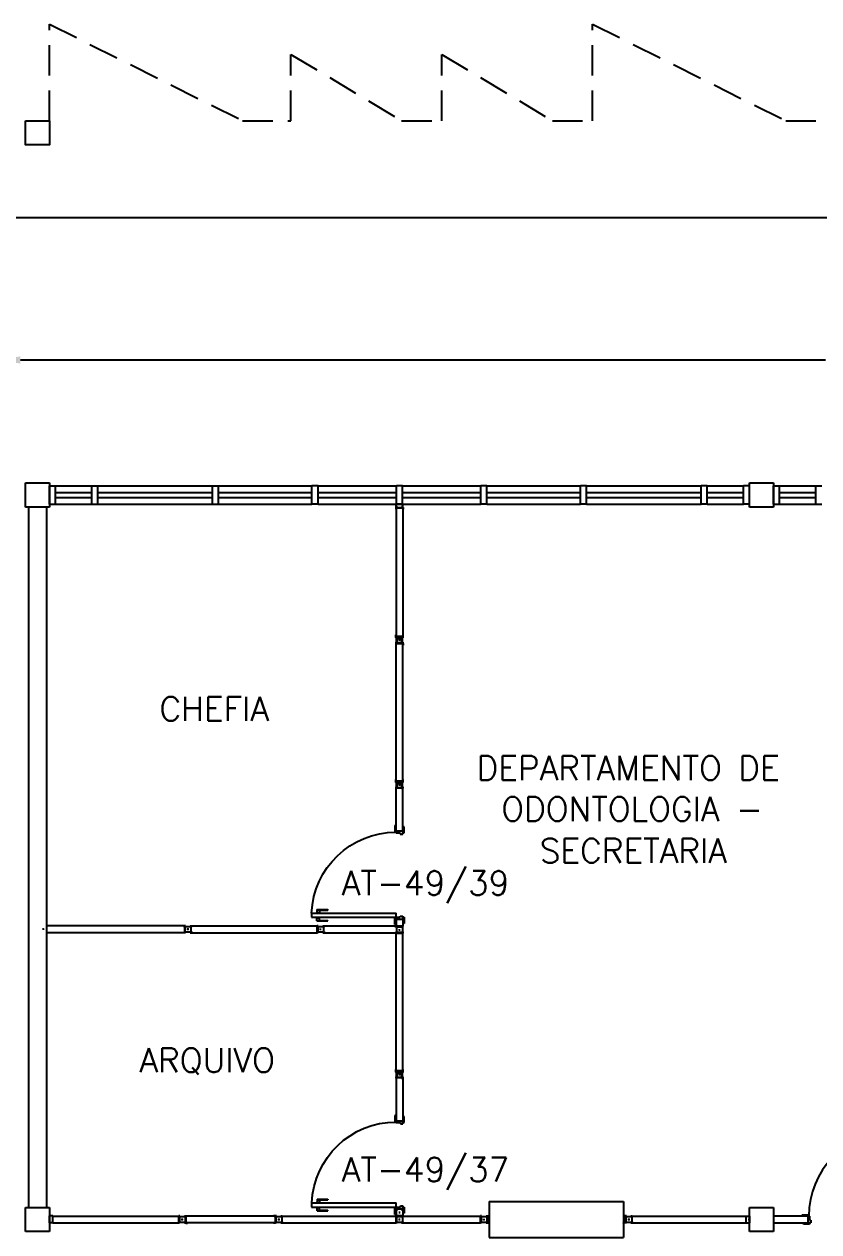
# Model space of a CAD drawing. Header units: millimetres. Extents: x 2069 to 2250, y 1124 to 1284.
# Drawn here: x 2114.76 to 2121.35, y 1163.88 to 1173.88 of the extents above; entities that cross this region are included whole.
import ezdxf

# ---------------------------------------------------------------- set-up
doc = ezdxf.new("R2010")
doc.units = ezdxf.units.MM
doc.linetypes.add('HIDDEN', pattern=[0.375, 0.25, -0.125])
for name, color, linetype in [('ALV', 2, 'Continuous'), ('DIV', 2, 'Continuous'), ('DIV2', 2, 'Continuous'), ('DIVC', 2, 'Continuous'), ('ENDEREÇO', 2, 'Continuous'), ('JANELA', 1, 'Continuous'), ('MACANETA', 1, 'Continuous'), ('PAVIMENTO', 1, 'Continuous'), ('PILARES', 3, 'Continuous'), ('PORTA', 2, 'Continuous'), ('PROJ', 1, 'HIDDEN'), ('TEXTO', 2, 'Continuous')]:
    doc.layers.add(name, color=color, linetype=linetype)
doc.styles.get("Standard").update_dxf_attribs({"font": 'arial.ttf'})
doc.styles.add('UNB-100', font='simplex.shx', dxfattribs={"height": 0.2})
doc.dimstyles.get("Standard").update_dxf_attribs({"dimtxt": 0.18, "dimasz": 0.18, "dimexe": 0.18, "dimexo": 0.0625, "dimgap": 0.09, "dimtad": 0, "dimtih": 1, "dimtoh": 1, "dimdec": 4, "dimzin": 0, "dimdsep": 46, "dimtxsty": 'Standard', "dimcen": 0.09, "dimadec": 0, "dimazin": 0, "dimtfac": 1, "dimtdec": 4, "dimtofl": 0, "dimtmove": 0, "dimatfit": 3, "dimfxl": 1, "dimtolj": 1, "dimtzin": 0, "dimarcsym": 0})

# ---------------------------------------------------------------- blocks, each defined once
blk = doc.blocks.new('BRISEPRJ')
at = {"layer": 'PROJ'}
for p, q in [((0, 0), (0, 0.8)), ((0, 0.8), (1.6, 0)), ((2, 0), (2, 0.55)), ((2, 0.55), (2.917, 0)), ((3.25, 0), (3.25, 0.55)), ((3.25, 0.55), (4.167, 0)), ((1.6, 0), (2, 0)), ((2.917, 0), (3.25, 0)), ((4.167, 0), (4.5, 0))]:
    blk.add_line(p, q, dxfattribs=at)
blk = doc.blocks.new('IMTT')
for p, q in [((-0.005, 0), (0.005, 0)), ((0.029, 0.029), (0, 0.029)), ((0, -0.028), (0, 0.029)), ((0.029, -0.028), (0, -0.028))]:
    blk.add_line(p, q)
blk = doc.blocks.new('DIV123')
for p, q in [((0.0051, 1.125), (-0.0051, 1.125)), ((0, 1.1199), (0, 1.1301)), ((-0.0285, 0.0285), (-0.0285, 1.0965)), ((0.0285, 1.0965), (-0.0285, 1.0965)), ((0.0285, 0.0285), (0.0285, 1.0965)), ((0.0285, 0.0285), (-0.0285, 0.0285)), ((0.0051, 0), (-0.0051, 0)), ((0, -0.0051), (0, 0.0051))]:
    blk.add_line(p, q)
blk = doc.blocks.new('DOOR70')
at = {"layer": 'MACANETA', "color": 1}
for p, q in [((-0.015, -0.565), (-0.01, -0.565)), ((-0.015, -0.655), (-0.015, -0.565)), ((-0.01, -0.655), (-0.01, -0.565)), ((0.08, -0.565), (0.075, -0.565)), ((0.075, -0.655), (0.075, -0.565)), ((0.08, -0.655), (0.08, -0.565)), ((-0.015, -0.655), (0.012, -0.655)), ((-0.01, -0.635), (0.012, -0.635)), ((0.012, -0.663), (0.012, -0.628)), ((0.012, -0.628), (0.015, -0.628)), ((0.012, -0.663), (0.015, -0.663)), ((0.053, -0.628), (0.05, -0.628)), ((0.053, -0.663), (0.05, -0.663)), ((0.053, -0.663), (0.053, -0.628)), ((0.075, -0.635), (0.053, -0.635)), ((0.08, -0.655), (0.053, -0.655))]:
    blk.add_line(p, q, dxfattribs=at)
at = {"layer": 'PORTA'}
for p, q in [((0.015, -0.7), (0.015, 0)), ((0.015, 0), (0.05, 0)), ((0.05, -0.7), (0.05, 0)), ((0.05, -0.7), (0.015, -0.7))]:
    blk.add_line(p, q, dxfattribs=at)
at = {"layer": 'PORTA', "color": 1}
blk.add_arc((0.02, 0), 0.7, 272.4563, 0, dxfattribs=at)
blk = doc.blocks.new('MTT')
for p, q in [((-0.029, 0.018), (-0.029, 0.029)), ((-0.019, 0.029), (-0.029, 0.029)), ((-0.024, 0.018), (-0.029, 0.018)), ((-0.024, 0.018), (-0.024, -0.019)), ((-0.019, 0.024), (-0.019, 0.029)), ((-0.019, 0.024), (0.018, 0.024)), ((-0.005, 0), (0.005, 0)), ((0, -0.005), (0, 0.005)), ((0.018, 0.024), (0.018, 0.029)), ((0.018, 0.029), (0.029, 0.029)), ((0.024, 0.018), (0.029, 0.018)), ((0.024, 0.018), (0.024, -0.019)), ((0.029, 0.018), (0.029, 0.029)), ((-0.029, -0.019), (-0.024, -0.019)), ((-0.029, -0.019), (-0.029, -0.029)), ((-0.019, -0.029), (-0.029, -0.029)), ((0.018, -0.024), (-0.019, -0.024)), ((-0.019, -0.024), (-0.019, -0.029)), ((0.018, -0.024), (0.018, -0.029)), ((0.018, -0.029), (0.029, -0.029)), ((0.029, -0.019), (0.024, -0.019)), ((0.029, -0.019), (0.029, -0.029))]:
    blk.add_line(p, q)
blk = doc.blocks.new('DIV11')
for p, q in [((-0.0051, 0), (0.0051, 0)), ((0, -0.0051), (0, 0.0051)), ((0.0285, 0.0285), (1.0715, 0.0285)), ((0.0285, -0.0285), (0.0285, 0.0285)), ((1.0715, -0.0285), (1.0715, 0.0285)), ((1.0949, 0), (1.1051, 0)), ((1.1, -0.0051), (1.1, 0.0051)), ((0.0285, -0.0285), (1.0715, -0.0285))]:
    blk.add_line(p, q)
blk = doc.blocks.new('DIV10')
for p, q in [((-0.0051, 0), (0.0051, 0)), ((0, -0.0051), (0, 0.0051)), ((0.0285, 0.0285), (0.9715, 0.0285)), ((0.0285, -0.0285), (0.0285, 0.0285)), ((0.9715, -0.0285), (0.9715, 0.0285)), ((0.9949, 0), (1.0051, 0)), ((1, -0.0051), (1, 0.0051)), ((0.0285, -0.0285), (0.9715, -0.0285))]:
    blk.add_line(p, q)
blk = doc.blocks.new('DIV12')
for p, q in [((-0.0051, 0), (0.0051, 0)), ((0, -0.0051), (0, 0.0051)), ((0.0285, 0.0285), (1.1715, 0.0285)), ((0.0285, -0.0285), (0.0285, 0.0285)), ((1.1715, -0.0285), (1.1715, 0.0285)), ((1.1949, 0), (1.2051, 0)), ((1.2, -0.0051), (1.2, 0.0051)), ((0.0285, -0.0285), (1.1715, -0.0285))]:
    blk.add_line(p, q)
blk = doc.blocks.new('*D58')
at = {"layer": 'ALV', "color": 0, "lineweight": -2, "transparency": 16777216}
for p, q in [((2114.553, 1170.144), (2114.553, 1171.28)), ((2129.873, 1170.119), (2129.873, 1171.28)), ((2114.733, 1171.1), (2121.404, 1171.1)), ((2129.693, 1171.1), (2123.022, 1171.1))]:
    blk.add_line(p, q, dxfattribs=at)
at = {"layer": 'ALV', "color": 0, "transparency": 16777216}
for points in [[(2114.733, 1171.13), (2114.733, 1171.07), (2114.553, 1171.1)], [(2129.693, 1171.13), (2129.693, 1171.07), (2129.873, 1171.1)]]:
    blk.add_solid(points, dxfattribs=at)
at = {"layer": 'DEFPOINTS', "color": 0, "transparency": 16777216}
for p in [(2129.873, 1171.1), (2114.553, 1170.081), (2129.873, 1170.056)]:
    blk.add_point(p, dxfattribs=at)
at = {"layer": 'ALV', "color": 0, "transparency": 16777216, "insert": (2122.213, 1171.1), "char_height": 0.2, "attachment_point": 5}
blk.add_mtext('\\A1;{\\H4.5x;FS}', dxfattribs=at)
blk = doc.blocks.new('GCH12')
for p, q in [((0.043, 0.148), (1.157, 0.148)), ((0.043, -0.149), (0.043, 0.148)), ((1.157, -0.149), (1.157, 0.148)), ((-0.005, 0), (0.005, 0)), ((0, -0.005), (0, 0.005)), ((0.028, -0.029), (0.028, 0.028)), ((0.028, 0.028), (0.043, 0.028)), ((0.043, 0.03), (0.043, 0.028)), ((1.157, 0.03), (1.157, 0.028)), ((1.171, 0.028), (1.157, 0.028)), ((1.171, -0.029), (1.171, 0.028)), ((1.205, 0), (1.195, 0)), ((1.2, -0.005), (1.2, 0.005)), ((0.028, -0.029), (0.043, -0.029)), ((0.043, -0.029), (0.043, -0.031)), ((1.157, -0.029), (1.157, -0.031)), ((1.171, -0.029), (1.157, -0.029)), ((0.043, -0.149), (1.157, -0.149))]:
    blk.add_line(p, q)

msp = doc.modelspace()

# ---------------------------------------------------------------- linework, layer by layer
at = {"layer": 'ALV'}
for p, q in [((2114.79825, 1169.87127), (2114.79825, 1164.08127)), ((2114.94825, 1169.87127), (2114.94825, 1164.08127))]:
    msp.add_line(p, q, dxfattribs=at)
at = {"layer": 'DIV', "color": 3}
for p, q in [((2114.97325, 1170.05627), (2115.02325, 1170.05627)), ((2114.97325, 1169.90627), (2114.97325, 1170.05627)), ((2115.02325, 1169.90627), (2115.02325, 1170.05627)), ((2115.32325, 1170.05627), (2115.37325, 1170.05627)), ((2115.32325, 1169.90627), (2115.32325, 1170.05627)), ((2115.37325, 1169.90627), (2115.37325, 1170.05627)), ((2116.32325, 1169.90627), (2116.32325, 1170.05627)), ((2116.32325, 1170.05627), (2116.37325, 1170.05627)), ((2116.37325, 1169.90627), (2116.37325, 1170.05627)), ((2117.19825, 1170.05627), (2117.14825, 1170.05627)), ((2117.14825, 1169.90627), (2117.14825, 1170.05627)), ((2117.19825, 1169.90627), (2117.19825, 1170.05627)), ((2117.84825, 1169.90627), (2117.84825, 1170.05627)), ((2117.89825, 1170.05627), (2117.84825, 1170.05627)), ((2117.89825, 1169.90627), (2117.89825, 1170.05627)), ((2118.59825, 1170.05627), (2118.54825, 1170.05627)), ((2118.54825, 1169.90627), (2118.54825, 1170.05627)), ((2118.59825, 1169.90627), (2118.59825, 1170.05627)), ((2119.42325, 1170.05627), (2119.37325, 1170.05627)), ((2119.37325, 1169.90627), (2119.37325, 1170.05627)), ((2119.42325, 1169.90627), (2119.42325, 1170.05627)), ((2120.37325, 1169.90627), (2120.37325, 1170.05627)), ((2120.42325, 1170.05627), (2120.37325, 1170.05627)), ((2120.42325, 1169.90627), (2120.42325, 1170.05627)), ((2120.72325, 1169.90627), (2120.72325, 1170.05627)), ((2120.77325, 1170.05627), (2120.72325, 1170.05627)), ((2120.77325, 1169.90627), (2120.77325, 1170.05627)), ((2120.97325, 1170.05627), (2121.02325, 1170.05627)), ((2120.97325, 1169.90627), (2120.97325, 1170.05627)), ((2121.02325, 1169.90627), (2121.02325, 1170.05627)), ((2121.32325, 1170.05627), (2121.37325, 1170.05627)), ((2121.32325, 1169.90627), (2121.32325, 1170.05627)), ((2114.97325, 1169.90627), (2115.02325, 1169.90627)), ((2115.32325, 1169.90627), (2115.37325, 1169.90627)), ((2116.32325, 1169.90627), (2116.37325, 1169.90627)), ((2117.19825, 1169.90627), (2117.14825, 1169.90627)), ((2117.89825, 1169.90627), (2117.84825, 1169.90627)), ((2118.59825, 1169.90627), (2118.54825, 1169.90627)), ((2119.42325, 1169.90627), (2119.37325, 1169.90627)), ((2120.42325, 1169.90627), (2120.37325, 1169.90627)), ((2120.77325, 1169.90627), (2120.72325, 1169.90627)), ((2120.97325, 1169.90627), (2121.02325, 1169.90627)), ((2121.32325, 1169.90627), (2121.37325, 1169.90627))]:
    msp.add_line(p, q, dxfattribs=at)
at = {"layer": 'DIV'}
for p, q in [((2117.86815, 1169.90627), (2117.87835, 1169.90627)), ((2117.87325, 1169.91137), (2117.87325, 1169.90117))]:
    msp.add_line(p, q, dxfattribs=at)
at = {"layer": 'DIV2'}
for p, q in [((2117.84275, 1169.87777), (2117.84275, 1169.86339)), ((2117.84275, 1169.87777), (2117.85475, 1169.87777)), ((2117.84475, 1169.86339), (2117.84275, 1169.86339)), ((2117.84475, 1169.87577), (2117.84475, 1168.81177)), ((2117.84475, 1169.87577), (2117.90175, 1169.87577)), ((2117.85475, 1169.88277), (2117.85475, 1169.87777)), ((2117.85675, 1169.88277), (2117.85475, 1169.88277)), ((2117.85675, 1169.88277), (2117.85675, 1169.87777)), ((2117.85675, 1169.87777), (2117.88975, 1169.87777)), ((2117.88975, 1169.88277), (2117.88975, 1169.87777)), ((2117.89175, 1169.88277), (2117.88975, 1169.88277)), ((2117.89175, 1169.88277), (2117.89175, 1169.87777)), ((2117.89175, 1169.87777), (2117.90375, 1169.87777)), ((2117.90175, 1169.87577), (2117.90175, 1168.81177)), ((2117.90375, 1169.86339), (2117.90175, 1169.86339)), ((2117.90375, 1169.87777), (2117.90375, 1169.86339)), ((2117.84275, 1168.80977), (2117.84275, 1168.82415)), ((2117.84475, 1168.82415), (2117.84275, 1168.82415)), ((2117.84275, 1168.80977), (2117.85475, 1168.80977)), ((2117.84475, 1168.81177), (2117.90175, 1168.81177)), ((2117.85475, 1168.80977), (2117.84475, 1168.80977)), ((2117.84475, 1168.79977), (2117.84475, 1168.80977)), ((2117.84675, 1168.79977), (2117.84475, 1168.79977)), ((2117.84675, 1168.79977), (2117.84675, 1168.80777)), ((2117.84975, 1168.80777), (2117.84675, 1168.80777)), ((2117.84975, 1168.80277), (2117.84975, 1168.80777)), ((2117.84975, 1168.75477), (2117.84975, 1168.80777)), ((2117.84975, 1168.80277), (2117.86575, 1168.80277)), ((2117.85475, 1168.80777), (2117.85175, 1168.80777)), ((2117.85175, 1168.80777), (2117.85175, 1168.80477)), ((2117.85175, 1168.80477), (2117.89475, 1168.80477)), ((2117.85175, 1168.75977), (2117.85175, 1168.80277)), ((2117.85375, 1168.80077), (2117.86375, 1168.80077)), ((2117.85375, 1168.75977), (2117.85375, 1168.80077)), ((2117.85475, 1168.80477), (2117.85475, 1168.80977)), ((2117.85475, 1168.80777), (2117.85475, 1168.80977)), ((2117.85675, 1168.80477), (2117.85475, 1168.80477)), ((2117.85675, 1168.80477), (2117.85675, 1168.80977)), ((2117.85675, 1168.80977), (2117.88975, 1168.80977)), ((2117.86375, 1168.80077), (2117.86375, 1168.79277)), ((2117.86375, 1168.79277), (2117.86575, 1168.79277)), ((2117.86575, 1168.80277), (2117.86575, 1168.79277)), ((2117.86575, 1168.79477), (2117.86775, 1168.79477)), ((2117.86775, 1168.80277), (2117.86775, 1168.79477)), ((2117.86775, 1168.80277), (2117.87875, 1168.80277)), ((2117.87875, 1168.80277), (2117.87875, 1168.79477)), ((2117.87875, 1168.79477), (2117.88075, 1168.79477)), ((2117.88075, 1168.80277), (2117.89675, 1168.80277)), ((2117.88075, 1168.80277), (2117.88075, 1168.79277)), ((2117.88075, 1168.79277), (2117.88275, 1168.79277)), ((2117.88275, 1168.80077), (2117.89275, 1168.80077)), ((2117.88275, 1168.80077), (2117.88275, 1168.79277)), ((2117.88975, 1168.80477), (2117.88975, 1168.80977)), ((2117.89175, 1168.80477), (2117.88975, 1168.80477)), ((2117.89175, 1168.80977), (2117.90375, 1168.80977)), ((2117.89175, 1168.80977), (2117.90175, 1168.80977)), ((2117.89175, 1168.80477), (2117.89175, 1168.80977)), ((2117.89175, 1168.80977), (2117.89175, 1168.80777)), ((2117.89175, 1168.80777), (2117.89475, 1168.80777)), ((2117.89275, 1168.75977), (2117.89275, 1168.80077)), ((2117.89475, 1168.80777), (2117.89475, 1168.80477)), ((2117.89475, 1168.75977), (2117.89475, 1168.80277)), ((2117.89675, 1168.80777), (2117.89975, 1168.80777)), ((2117.89675, 1168.80277), (2117.89675, 1168.80777)), ((2117.89675, 1168.80777), (2117.89675, 1168.75477)), ((2117.89975, 1168.80777), (2117.89975, 1168.79977)), ((2117.89975, 1168.79977), (2117.90175, 1168.79977)), ((2117.90375, 1168.82415), (2117.90175, 1168.82415)), ((2117.90175, 1168.79977), (2117.90175, 1168.80977)), ((2117.90375, 1168.80977), (2117.90375, 1168.82415)), ((2117.84275, 1168.75277), (2117.84275, 1168.73839)), ((2117.85475, 1168.75277), (2117.84275, 1168.75277)), ((2117.84275, 1168.73839), (2117.84475, 1168.73839)), ((2117.84675, 1168.76277), (2117.84475, 1168.76277)), ((2117.84475, 1168.76277), (2117.84475, 1168.75277)), ((2117.85475, 1168.75277), (2117.84475, 1168.75277)), ((2117.90175, 1168.75077), (2117.84475, 1168.75077)), ((2117.84475, 1167.61177), (2117.84475, 1168.75077)), ((2117.84675, 1168.75477), (2117.84675, 1168.76277)), ((2117.84975, 1168.75477), (2117.84675, 1168.75477)), ((2117.84975, 1168.75977), (2117.84975, 1168.75477)), ((2117.84975, 1168.75977), (2117.85175, 1168.75977)), ((2117.85175, 1168.75777), (2117.89475, 1168.75777)), ((2117.85175, 1168.75477), (2117.85175, 1168.75777)), ((2117.85475, 1168.75477), (2117.85175, 1168.75477)), ((2117.85375, 1168.75977), (2117.89275, 1168.75977)), ((2117.85475, 1168.75777), (2117.85475, 1168.75277)), ((2117.85475, 1168.75777), (2117.85675, 1168.75777)), ((2117.85475, 1168.75477), (2117.85475, 1168.75277)), ((2117.85675, 1168.75777), (2117.85675, 1168.75277)), ((2117.88975, 1168.75277), (2117.85675, 1168.75277)), ((2117.86815, 1168.78127), (2117.87835, 1168.78127)), ((2117.87835, 1168.78127), (2117.86815, 1168.78127)), ((2117.87819, 1168.78127), (2117.86831, 1168.78127)), ((2117.87325, 1168.78637), (2117.87325, 1168.77617)), ((2117.87325, 1168.77617), (2117.87325, 1168.78637)), ((2117.87325, 1168.77633), (2117.87325, 1168.78621)), ((2117.88975, 1168.75777), (2117.88975, 1168.75277)), ((2117.88975, 1168.75777), (2117.89175, 1168.75777)), ((2117.89175, 1168.75777), (2117.89175, 1168.75277)), ((2117.89175, 1168.75477), (2117.89475, 1168.75477)), ((2117.89175, 1168.75277), (2117.89175, 1168.75477)), ((2117.90375, 1168.75277), (2117.89175, 1168.75277)), ((2117.89175, 1168.75277), (2117.90175, 1168.75277)), ((2117.89475, 1168.75977), (2117.89675, 1168.75977)), ((2117.89475, 1168.75477), (2117.89475, 1168.75777)), ((2117.89675, 1168.75977), (2117.89675, 1168.75477)), ((2117.89675, 1168.75477), (2117.89975, 1168.75477)), ((2117.89975, 1168.76277), (2117.89975, 1168.75477)), ((2117.89975, 1168.76277), (2117.90175, 1168.76277)), ((2117.90175, 1168.76277), (2117.90175, 1168.75277)), ((2117.90175, 1167.61177), (2117.90175, 1168.75077)), ((2117.90175, 1168.73839), (2117.90375, 1168.73839)), ((2117.90375, 1168.75277), (2117.90375, 1168.73839)), ((2117.84275, 1167.62415), (2117.84475, 1167.62415)), ((2117.84275, 1167.60977), (2117.84275, 1167.62415)), ((2117.85475, 1167.60977), (2117.84275, 1167.60977)), ((2117.90175, 1167.61177), (2117.84475, 1167.61177)), ((2117.85475, 1167.60977), (2117.84475, 1167.60977)), ((2117.84475, 1167.59977), (2117.84475, 1167.60977)), ((2117.84675, 1167.59977), (2117.84475, 1167.59977)), ((2117.84675, 1167.59977), (2117.84675, 1167.60777)), ((2117.84975, 1167.60777), (2117.84675, 1167.60777)), ((2117.84975, 1167.60277), (2117.84975, 1167.60777)), ((2117.84975, 1167.55477), (2117.84975, 1167.60777)), ((2117.84975, 1167.60277), (2117.86575, 1167.60277)), ((2117.85475, 1167.60777), (2117.85175, 1167.60777)), ((2117.85175, 1167.60777), (2117.85175, 1167.60477)), ((2117.85175, 1167.60477), (2117.89475, 1167.60477)), ((2117.85175, 1167.55977), (2117.85175, 1167.60277)), ((2117.85375, 1167.60077), (2117.86375, 1167.60077)), ((2117.85375, 1167.55977), (2117.85375, 1167.60077)), ((2117.85475, 1167.60477), (2117.85475, 1167.60977)), ((2117.85475, 1167.60777), (2117.85475, 1167.60977)), ((2117.85475, 1167.60477), (2117.85675, 1167.60477)), ((2117.85675, 1167.60477), (2117.85675, 1167.60977)), ((2117.88975, 1167.60977), (2117.85675, 1167.60977)), ((2117.86375, 1167.60077), (2117.86375, 1167.59277)), ((2117.86375, 1167.59277), (2117.86575, 1167.59277)), ((2117.86575, 1167.60277), (2117.86575, 1167.59277)), ((2117.86575, 1167.59477), (2117.86775, 1167.59477)), ((2117.86775, 1167.60277), (2117.86775, 1167.59477)), ((2117.86775, 1167.60277), (2117.87875, 1167.60277)), ((2117.87875, 1167.60277), (2117.87875, 1167.59477)), ((2117.87875, 1167.59477), (2117.88075, 1167.59477)), ((2117.88075, 1167.60277), (2117.89675, 1167.60277)), ((2117.88075, 1167.60277), (2117.88075, 1167.59277)), ((2117.88075, 1167.59277), (2117.88275, 1167.59277)), ((2117.88275, 1167.60077), (2117.89275, 1167.60077)), ((2117.88275, 1167.60077), (2117.88275, 1167.59277)), ((2117.88975, 1167.60477), (2117.88975, 1167.60977)), ((2117.88975, 1167.60477), (2117.89175, 1167.60477)), ((2117.90375, 1167.60977), (2117.89175, 1167.60977)), ((2117.89175, 1167.60977), (2117.90175, 1167.60977)), ((2117.89175, 1167.60477), (2117.89175, 1167.60977)), ((2117.89175, 1167.60977), (2117.89175, 1167.60777)), ((2117.89175, 1167.60777), (2117.89475, 1167.60777)), ((2117.89275, 1167.55977), (2117.89275, 1167.60077)), ((2117.89475, 1167.60777), (2117.89475, 1167.60477)), ((2117.89475, 1167.55977), (2117.89475, 1167.60277)), ((2117.89675, 1167.60777), (2117.89975, 1167.60777)), ((2117.89675, 1167.60277), (2117.89675, 1167.60777)), ((2117.89675, 1167.60777), (2117.89675, 1167.55477)), ((2117.89975, 1167.60777), (2117.89975, 1167.59977)), ((2117.89975, 1167.59977), (2117.90175, 1167.59977)), ((2117.90175, 1167.62415), (2117.90375, 1167.62415)), ((2117.90175, 1167.59977), (2117.90175, 1167.60977)), ((2117.90375, 1167.60977), (2117.90375, 1167.62415)), ((2117.84675, 1167.56277), (2117.84475, 1167.56277)), ((2117.84475, 1167.56277), (2117.84475, 1167.55277)), ((2117.85475, 1167.55277), (2117.84475, 1167.55277)), ((2117.84475, 1167.19877), (2117.84475, 1167.55277)), ((2117.84675, 1167.55477), (2117.84675, 1167.56277)), ((2117.84975, 1167.55477), (2117.84675, 1167.55477)), ((2117.84975, 1167.55977), (2117.84975, 1167.55477)), ((2117.84975, 1167.55977), (2117.85175, 1167.55977)), ((2117.85175, 1167.55777), (2117.89475, 1167.55777)), ((2117.85175, 1167.55477), (2117.85175, 1167.55777)), ((2117.85475, 1167.55477), (2117.85175, 1167.55477)), ((2117.85375, 1167.55977), (2117.89275, 1167.55977)), ((2117.85675, 1167.55777), (2117.85475, 1167.55777)), ((2117.85475, 1167.55477), (2117.85475, 1167.55277)), ((2117.86815, 1167.58127), (2117.87835, 1167.58127)), ((2117.87835, 1167.58127), (2117.86815, 1167.58127)), ((2117.87819, 1167.58127), (2117.86831, 1167.58127)), ((2117.87325, 1167.58637), (2117.87325, 1167.57617)), ((2117.87325, 1167.57617), (2117.87325, 1167.58637)), ((2117.87325, 1167.57633), (2117.87325, 1167.58621)), ((2117.89175, 1167.55777), (2117.88975, 1167.55777)), ((2117.89175, 1167.55477), (2117.89475, 1167.55477)), ((2117.89175, 1167.55277), (2117.89175, 1167.55477)), ((2117.89175, 1167.55277), (2117.90175, 1167.55277)), ((2117.89475, 1167.55977), (2117.89675, 1167.55977)), ((2117.89475, 1167.55477), (2117.89475, 1167.55777)), ((2117.89675, 1167.55977), (2117.89675, 1167.55477)), ((2117.89675, 1167.55477), (2117.89975, 1167.55477)), ((2117.89975, 1167.56277), (2117.90175, 1167.56277)), ((2117.89975, 1167.56277), (2117.89975, 1167.55477)), ((2117.90175, 1167.56277), (2117.90175, 1167.55277)), ((2117.90175, 1167.19877), (2117.90175, 1167.55277)), ((2117.83475, 1167.24377), (2117.83475, 1167.19377)), ((2117.84475, 1167.24377), (2117.83475, 1167.24377)), ((2117.83475, 1167.19377), (2117.84475, 1167.19377)), ((2117.84475, 1167.19877), (2117.84475, 1167.19377)), ((2117.84475, 1167.19877), (2117.90175, 1167.19877)), ((2117.84475, 1167.19377), (2117.84475, 1167.18377)), ((2117.91175, 1167.23377), (2117.90175, 1167.23377)), ((2117.90175, 1167.19877), (2117.90175, 1167.18377)), ((2117.91175, 1167.18377), (2117.91175, 1167.23377)), ((2117.84475, 1167.18377), (2117.87975, 1167.18377)), ((2117.87975, 1167.18377), (2117.87975, 1167.17377)), ((2117.87975, 1167.17377), (2117.90175, 1167.17377)), ((2117.90175, 1167.18377), (2117.91175, 1167.18377)), ((2117.90175, 1167.17377), (2117.90175, 1167.18377)), ((2117.87975, 1166.49377), (2117.90175, 1166.49377)), ((2117.87975, 1166.48377), (2117.87975, 1166.49377)), ((2117.90175, 1166.49377), (2117.90175, 1166.48377)), ((2117.24825, 1166.41327), (2117.84275, 1166.41327)), ((2117.83475, 1166.47377), (2117.84475, 1166.47377)), ((2117.83475, 1166.42377), (2117.83475, 1166.47377)), ((2117.84475, 1166.42377), (2117.83475, 1166.42377)), ((2117.84275, 1166.42415), (2117.84475, 1166.42415)), ((2117.84275, 1166.40977), (2117.84275, 1166.42415)), ((2117.85475, 1166.40977), (2117.84275, 1166.40977)), ((2117.84475, 1166.48377), (2117.87975, 1166.48377)), ((2117.84475, 1166.47377), (2117.84475, 1166.48377)), ((2117.84475, 1166.46877), (2117.84475, 1166.47377)), ((2117.84475, 1166.46877), (2117.84475, 1166.41177)), ((2117.84475, 1166.46877), (2117.90175, 1166.46877)), ((2117.90175, 1166.41177), (2117.84475, 1166.41177)), ((2117.85475, 1166.40477), (2117.85475, 1166.40977)), ((2117.85475, 1166.40477), (2117.85675, 1166.40477)), ((2117.85675, 1166.40477), (2117.85675, 1166.40977)), ((2117.88975, 1166.40977), (2117.85675, 1166.40977)), ((2117.88975, 1166.40477), (2117.88975, 1166.40977)), ((2117.88975, 1166.40477), (2117.89175, 1166.40477)), ((2117.89175, 1166.40477), (2117.89175, 1166.40977)), ((2117.90375, 1166.40977), (2117.89175, 1166.40977)), ((2117.90175, 1166.46877), (2117.90175, 1166.48377)), ((2117.90175, 1166.48377), (2117.91175, 1166.48377)), ((2117.90175, 1166.46877), (2117.90175, 1166.41177)), ((2117.91175, 1166.43377), (2117.90175, 1166.43377)), ((2117.90175, 1166.42415), (2117.90375, 1166.42415)), ((2117.90175, 1166.35277), (2117.90175, 1166.40977)), ((2117.90375, 1166.40977), (2117.90375, 1166.42415)), ((2117.91175, 1166.48377), (2117.91175, 1166.43377)), ((2117.24825, 1166.35627), (2117.84475, 1166.35627)), ((2117.84475, 1165.21177), (2117.84475, 1166.35077)), ((2117.90175, 1165.21177), (2117.90175, 1166.35077)), ((2117.84275, 1165.22415), (2117.84475, 1165.22415)), ((2117.84275, 1165.20977), (2117.84275, 1165.22415)), ((2117.85475, 1165.20977), (2117.84275, 1165.20977)), ((2117.90175, 1165.21177), (2117.84475, 1165.21177)), ((2117.85475, 1165.20977), (2117.84475, 1165.20977)), ((2117.84475, 1165.19977), (2117.84475, 1165.20977)), ((2117.84675, 1165.19977), (2117.84475, 1165.19977)), ((2117.84675, 1165.19977), (2117.84675, 1165.20777)), ((2117.84975, 1165.20777), (2117.84675, 1165.20777)), ((2117.84975, 1165.20277), (2117.84975, 1165.20777)), ((2117.84975, 1165.15477), (2117.84975, 1165.20777)), ((2117.84975, 1165.20277), (2117.86575, 1165.20277)), ((2117.85475, 1165.20777), (2117.85175, 1165.20777)), ((2117.85175, 1165.20777), (2117.85175, 1165.20477)), ((2117.85175, 1165.20477), (2117.89475, 1165.20477)), ((2117.85175, 1165.15977), (2117.85175, 1165.20277)), ((2117.85375, 1165.20077), (2117.86375, 1165.20077)), ((2117.85375, 1165.15977), (2117.85375, 1165.20077)), ((2117.85475, 1165.20477), (2117.85475, 1165.20977)), ((2117.85475, 1165.20777), (2117.85475, 1165.20977)), ((2117.85475, 1165.20477), (2117.85675, 1165.20477)), ((2117.85675, 1165.20477), (2117.85675, 1165.20977)), ((2117.88975, 1165.20977), (2117.85675, 1165.20977)), ((2117.86375, 1165.20077), (2117.86375, 1165.19277)), ((2117.86375, 1165.19277), (2117.86575, 1165.19277)), ((2117.86575, 1165.20277), (2117.86575, 1165.19277)), ((2117.86575, 1165.19477), (2117.86775, 1165.19477)), ((2117.86775, 1165.20277), (2117.86775, 1165.19477)), ((2117.86775, 1165.20277), (2117.87875, 1165.20277)), ((2117.87875, 1165.20277), (2117.87875, 1165.19477)), ((2117.87875, 1165.19477), (2117.88075, 1165.19477)), ((2117.88075, 1165.20277), (2117.89675, 1165.20277)), ((2117.88075, 1165.20277), (2117.88075, 1165.19277)), ((2117.88075, 1165.19277), (2117.88275, 1165.19277)), ((2117.88275, 1165.20077), (2117.89275, 1165.20077)), ((2117.88275, 1165.20077), (2117.88275, 1165.19277)), ((2117.88975, 1165.20477), (2117.88975, 1165.20977)), ((2117.88975, 1165.20477), (2117.89175, 1165.20477)), ((2117.90375, 1165.20977), (2117.89175, 1165.20977)), ((2117.89175, 1165.20977), (2117.90175, 1165.20977)), ((2117.89175, 1165.20477), (2117.89175, 1165.20977)), ((2117.89175, 1165.20977), (2117.89175, 1165.20777)), ((2117.89175, 1165.20777), (2117.89475, 1165.20777)), ((2117.89275, 1165.15977), (2117.89275, 1165.20077)), ((2117.89475, 1165.20777), (2117.89475, 1165.20477)), ((2117.89475, 1165.15977), (2117.89475, 1165.20277)), ((2117.89675, 1165.20777), (2117.89975, 1165.20777)), ((2117.89675, 1165.20277), (2117.89675, 1165.20777)), ((2117.89675, 1165.20777), (2117.89675, 1165.15477)), ((2117.89975, 1165.20777), (2117.89975, 1165.19977)), ((2117.89975, 1165.19977), (2117.90175, 1165.19977)), ((2117.90175, 1165.22415), (2117.90375, 1165.22415)), ((2117.90175, 1165.19977), (2117.90175, 1165.20977)), ((2117.90375, 1165.20977), (2117.90375, 1165.22415)), ((2117.84475, 1165.15277), (2117.84542, 1164.79852)), ((2117.84675, 1165.15477), (2117.84675, 1165.16277)), ((2117.84975, 1165.15477), (2117.84675, 1165.15477)), ((2117.84975, 1165.15977), (2117.84975, 1165.15477)), ((2117.84975, 1165.15977), (2117.85175, 1165.15977)), ((2117.85175, 1165.15777), (2117.89475, 1165.15777)), ((2117.85175, 1165.15477), (2117.85175, 1165.15777)), ((2117.85475, 1165.15477), (2117.85175, 1165.15477)), ((2117.85375, 1165.15977), (2117.89275, 1165.15977)), ((2117.86815, 1165.18127), (2117.87835, 1165.18127)), ((2117.87835, 1165.18127), (2117.86815, 1165.18127)), ((2117.87819, 1165.18127), (2117.86831, 1165.18127)), ((2117.87325, 1165.18637), (2117.87325, 1165.17617)), ((2117.87325, 1165.17617), (2117.87325, 1165.18637)), ((2117.87325, 1165.17633), (2117.87325, 1165.18621)), ((2117.89175, 1165.15777), (2117.88975, 1165.15777)), ((2117.89175, 1165.15477), (2117.89475, 1165.15477)), ((2117.89175, 1165.15277), (2117.89175, 1165.15477)), ((2117.89475, 1165.15977), (2117.89675, 1165.15977)), ((2117.89475, 1165.15477), (2117.89475, 1165.15777)), ((2117.89675, 1165.15977), (2117.89675, 1165.15477)), ((2117.89675, 1165.15477), (2117.89975, 1165.15477)), ((2117.89975, 1165.16277), (2117.90175, 1165.16277)), ((2117.89975, 1165.16277), (2117.89975, 1165.15477)), ((2117.90175, 1165.16277), (2117.90175, 1165.15277)), ((2117.90175, 1165.15277), (2117.90242, 1164.79852)), ((2117.84542, 1164.84352), (2117.83542, 1164.84352)), ((2117.83542, 1164.84352), (2117.83542, 1164.79352)), ((2117.83542, 1164.79352), (2117.84542, 1164.79352)), ((2117.84542, 1164.79852), (2117.90242, 1164.79852)), ((2117.84542, 1164.79852), (2117.84542, 1164.79352)), ((2117.84542, 1164.79352), (2117.84542, 1164.78352)), ((2117.91242, 1164.83352), (2117.90242, 1164.83352)), ((2117.90242, 1164.79852), (2117.90242, 1164.78352)), ((2117.91242, 1164.78352), (2117.91242, 1164.83352)), ((2117.84542, 1164.78352), (2117.88042, 1164.78352)), ((2117.88042, 1164.78352), (2117.88042, 1164.77352)), ((2117.88042, 1164.77352), (2117.90242, 1164.77352)), ((2117.90242, 1164.77352), (2117.90242, 1164.78352)), ((2117.90242, 1164.78352), (2117.91242, 1164.78352)), ((2117.88042, 1164.08352), (2117.88042, 1164.09352)), ((2117.88042, 1164.09352), (2117.90242, 1164.09352)), ((2117.90242, 1164.09352), (2117.90242, 1164.08352)), ((2116.09675, 1163.99977), (2116.10175, 1163.99977)), ((2116.09675, 1163.99777), (2116.09675, 1163.99977)), ((2116.09675, 1163.99977), (2116.10175, 1163.99977)), ((2116.09675, 1163.99777), (2116.09675, 1163.99977)), ((2116.09675, 1163.99777), (2116.10175, 1163.99777)), ((2116.09675, 1163.99777), (2116.10175, 1163.99777)), ((2116.10175, 1164.01177), (2116.11613, 1164.01177)), ((2116.10175, 1164.01177), (2116.10175, 1163.99977)), ((2116.10175, 1164.01177), (2116.11613, 1164.01177)), ((2116.10175, 1164.01177), (2116.10175, 1163.99977)), ((2116.10175, 1163.99777), (2116.10175, 1163.96477)), ((2116.10175, 1163.99777), (2116.10175, 1163.96477)), ((2116.84275, 1164.00977), (2116.10375, 1164.00977)), ((2116.84275, 1164.00977), (2116.10375, 1164.00977)), ((2116.10375, 1164.00977), (2116.10375, 1163.95277)), ((2116.10375, 1164.00977), (2116.10375, 1163.95277)), ((2116.11613, 1164.00977), (2116.11613, 1164.01177)), ((2116.11613, 1164.00977), (2116.11613, 1164.01177)), ((2116.83037, 1164.00977), (2116.83037, 1164.01177)), ((2116.84475, 1164.01177), (2116.83037, 1164.01177)), ((2116.83037, 1164.00977), (2116.83037, 1164.01177)), ((2116.84475, 1164.01177), (2116.83037, 1164.01177)), ((2116.84275, 1164.00977), (2116.84275, 1163.95277)), ((2116.84275, 1164.00977), (2116.84275, 1163.95277)), ((2116.84475, 1164.01177), (2116.84475, 1163.99977)), ((2116.84475, 1164.01177), (2116.84475, 1163.99977)), ((2116.84975, 1163.99977), (2116.84475, 1163.99977)), ((2116.84975, 1163.99977), (2116.84475, 1163.99977)), ((2116.84475, 1163.99777), (2116.84475, 1163.96477)), ((2116.84975, 1163.99777), (2116.84475, 1163.99777)), ((2116.84475, 1163.99777), (2116.84475, 1163.96477)), ((2116.84975, 1163.99777), (2116.84475, 1163.99777)), ((2116.84975, 1163.99777), (2116.84975, 1163.99977)), ((2116.84975, 1163.99777), (2116.84975, 1163.99977)), ((2116.89675, 1163.99977), (2116.90175, 1163.99977)), ((2116.89675, 1163.99977), (2116.89675, 1163.99777)), ((2116.89675, 1163.99777), (2116.90175, 1163.99777)), ((2117.83542, 1164.02352), (2117.83542, 1164.07352)), ((2117.83542, 1164.07352), (2117.84542, 1164.07352)), ((2117.84542, 1164.02352), (2117.83542, 1164.02352)), ((2117.84342, 1164.00952), (2117.84342, 1164.02391)), ((2117.84342, 1164.02391), (2117.84542, 1164.02391)), ((2117.85542, 1164.00952), (2117.84342, 1164.00952)), ((2117.84542, 1164.07352), (2117.84542, 1164.08352)), ((2117.84542, 1164.08352), (2117.88042, 1164.08352)), ((2117.84542, 1164.06852), (2117.84542, 1164.07352)), ((2117.84542, 1164.06852), (2117.90242, 1164.06852)), ((2117.84542, 1164.06852), (2117.84542, 1164.01152)), ((2117.90242, 1164.01152), (2117.84542, 1164.01152)), ((2117.85542, 1164.06152), (2117.85742, 1164.06152)), ((2117.85542, 1164.00452), (2117.85542, 1164.00952)), ((2117.89042, 1164.00952), (2117.85742, 1164.00952)), ((2117.85742, 1164.00452), (2117.85742, 1164.00952)), ((2117.86815, 1164.03827), (2117.87835, 1164.03827)), ((2117.87835, 1164.03827), (2117.86815, 1164.03827)), ((2117.89042, 1164.06152), (2117.89242, 1164.06152)), ((2117.89042, 1164.00452), (2117.89042, 1164.00952)), ((2117.90442, 1164.00952), (2117.89242, 1164.00952)), ((2117.89242, 1164.00452), (2117.89242, 1164.00952)), ((2117.90175, 1164.00952), (2118.54475, 1164.00952)), ((2117.90242, 1164.08352), (2117.91242, 1164.08352)), ((2117.90242, 1164.06852), (2117.90242, 1164.08352)), ((2117.90242, 1164.06852), (2117.90242, 1164.01152)), ((2117.91242, 1164.03352), (2117.90242, 1164.03352)), ((2117.90242, 1164.02391), (2117.90442, 1164.02391)), ((2117.90442, 1164.00952), (2117.90442, 1164.02391)), ((2117.91242, 1164.08352), (2117.91242, 1164.03352)), ((2118.54475, 1163.95277), (2118.54475, 1164.00977)), ((2121.25575, 1164.00977), (2120.97325, 1164.00977)), ((2121.21075, 1164.01977), (2121.26075, 1164.01977)), ((2121.21075, 1164.00977), (2121.21075, 1164.01977)), ((2121.25575, 1164.00977), (2121.26075, 1164.00977)), ((2121.25575, 1164.00977), (2121.25575, 1163.95277)), ((2121.26075, 1164.01977), (2121.26075, 1164.00977)), ((2121.26075, 1164.00977), (2121.27075, 1164.00977)), ((2121.27075, 1164.00977), (2121.27075, 1163.97477)), ((2116.07835, 1163.98127), (2116.06815, 1163.98127)), ((2116.07835, 1163.98127), (2116.06815, 1163.98127)), ((2116.07325, 1163.98637), (2116.07325, 1163.97617)), ((2116.07325, 1163.98637), (2116.07325, 1163.97617)), ((2116.09675, 1163.96477), (2116.10175, 1163.96477)), ((2116.09675, 1163.96277), (2116.09675, 1163.96477)), ((2116.09675, 1163.96477), (2116.10175, 1163.96477)), ((2116.09675, 1163.96277), (2116.09675, 1163.96477)), ((2116.09675, 1163.96277), (2116.10175, 1163.96277)), ((2116.09675, 1163.96277), (2116.10175, 1163.96277)), ((2116.10175, 1163.96277), (2116.10175, 1163.95077)), ((2116.10175, 1163.96277), (2116.10175, 1163.95077)), ((2116.10175, 1163.95077), (2116.11613, 1163.95077)), ((2116.10175, 1163.95077), (2116.11613, 1163.95077)), ((2116.84275, 1163.95277), (2116.10375, 1163.95277)), ((2116.84275, 1163.95277), (2116.10375, 1163.95277)), ((2116.11613, 1163.95077), (2116.11613, 1163.95277)), ((2116.11613, 1163.95077), (2116.11613, 1163.95277)), ((2116.83037, 1163.95077), (2116.83037, 1163.95277)), ((2116.83037, 1163.95077), (2116.83037, 1163.95277)), ((2116.84475, 1163.95077), (2116.83037, 1163.95077)), ((2116.84475, 1163.95077), (2116.83037, 1163.95077)), ((2116.84975, 1163.96477), (2116.84475, 1163.96477)), ((2116.84975, 1163.96477), (2116.84475, 1163.96477)), ((2116.84475, 1163.96277), (2116.84475, 1163.95077)), ((2116.84975, 1163.96277), (2116.84475, 1163.96277)), ((2116.84475, 1163.96277), (2116.84475, 1163.95077)), ((2116.84975, 1163.96277), (2116.84475, 1163.96277)), ((2116.84975, 1163.96277), (2116.84975, 1163.96477)), ((2116.84975, 1163.96277), (2116.84975, 1163.96477)), ((2116.87835, 1163.98127), (2116.86815, 1163.98127)), ((2116.86815, 1163.98127), (2116.87835, 1163.98127)), ((2116.87835, 1163.98127), (2116.86815, 1163.98127)), ((2116.87325, 1163.98637), (2116.87325, 1163.97617)), ((2116.87325, 1163.97617), (2116.87325, 1163.98637)), ((2116.87325, 1163.98637), (2116.87325, 1163.97617)), ((2116.89675, 1163.96477), (2116.90175, 1163.96477)), ((2116.89675, 1163.96477), (2116.89675, 1163.96277)), ((2116.89675, 1163.96277), (2116.90175, 1163.96277)), ((2117.86815, 1163.98127), (2117.87835, 1163.98127)), ((2117.87835, 1163.98127), (2117.86815, 1163.98127)), ((2117.87325, 1163.97617), (2117.87325, 1163.98637)), ((2117.87325, 1163.97617), (2117.87325, 1163.98637)), ((2117.90175, 1163.95277), (2118.54475, 1163.95277)), ((2118.56815, 1163.98127), (2118.57835, 1163.98127)), ((2118.57325, 1163.97617), (2118.57325, 1163.98637)), ((2120.76487, 1163.98127), (2120.77507, 1163.98127)), ((2120.77635, 1163.98127), (2120.76615, 1163.98127)), ((2120.76631, 1163.98127), (2120.77619, 1163.98127)), ((2120.77835, 1163.98127), (2120.76815, 1163.98127)), ((2120.76815, 1163.98127), (2120.77835, 1163.98127)), ((2120.76997, 1163.98637), (2120.76997, 1163.97617)), ((2120.77125, 1163.98637), (2120.77125, 1163.97617)), ((2120.77125, 1163.97633), (2120.77125, 1163.98621)), ((2120.77325, 1163.98637), (2120.77325, 1163.97617)), ((2120.77325, 1163.98637), (2120.77325, 1163.97617)), ((2120.97325, 1163.95277), (2121.25575, 1163.95277)), ((2121.22075, 1163.94277), (2121.22075, 1163.95277)), ((2121.27075, 1163.94277), (2121.22075, 1163.94277)), ((2121.25575, 1163.95277), (2121.27075, 1163.95277)), ((2121.27075, 1163.97477), (2121.28075, 1163.97477)), ((2121.27075, 1163.95277), (2121.27075, 1163.94277)), ((2121.28075, 1163.95277), (2121.27075, 1163.95277)), ((2121.28075, 1163.97477), (2121.28075, 1163.95277))]:
    msp.add_line(p, q, dxfattribs=at)
at = {"layer": 'JANELA'}
for p, q in [((2115.02325, 1170.05627), (2115.32325, 1170.05627)), ((2115.02325, 1170.00127), (2115.32325, 1170.00127)), ((2115.37325, 1170.05627), (2116.32325, 1170.05627)), ((2115.37325, 1170.00127), (2116.32325, 1170.00127)), ((2116.37325, 1170.05627), (2117.14825, 1170.05627)), ((2116.37325, 1170.00127), (2117.14825, 1170.00127)), ((2117.19825, 1170.05627), (2117.84825, 1170.05627)), ((2117.19825, 1170.00127), (2117.84825, 1170.00127)), ((2117.89825, 1170.05627), (2118.54825, 1170.05627)), ((2117.89825, 1170.00127), (2118.54825, 1170.00127)), ((2118.59825, 1170.05627), (2119.37325, 1170.05627)), ((2118.59825, 1170.00127), (2119.37325, 1170.00127)), ((2119.42325, 1170.05627), (2120.37325, 1170.05627)), ((2119.42325, 1170.00127), (2120.37325, 1170.00127)), ((2120.42325, 1170.05627), (2120.72325, 1170.05627)), ((2120.42325, 1170.00127), (2120.72325, 1170.00127)), ((2121.02325, 1170.05627), (2121.32325, 1170.05627)), ((2121.02325, 1170.00127), (2121.32325, 1170.00127)), ((2115.02325, 1169.96127), (2115.32325, 1169.96127)), ((2115.02325, 1169.90627), (2115.32325, 1169.90627)), ((2115.37325, 1169.96127), (2116.32325, 1169.96127)), ((2115.37325, 1169.90627), (2116.32325, 1169.90627)), ((2116.37325, 1169.96127), (2117.14825, 1169.96127)), ((2116.37325, 1169.90627), (2117.14825, 1169.90627)), ((2117.19825, 1169.96127), (2117.84825, 1169.96127)), ((2117.19825, 1169.90627), (2117.84825, 1169.90627)), ((2117.89825, 1169.96127), (2118.54825, 1169.96127)), ((2117.89825, 1169.90627), (2118.54825, 1169.90627)), ((2118.59825, 1169.96127), (2119.37325, 1169.96127)), ((2118.59825, 1169.90627), (2119.37325, 1169.90627)), ((2119.42325, 1169.96127), (2120.37325, 1169.96127)), ((2119.42325, 1169.90627), (2120.37325, 1169.90627)), ((2120.42325, 1169.96127), (2120.72325, 1169.96127)), ((2120.42325, 1169.90627), (2120.72325, 1169.90627)), ((2121.02325, 1169.96127), (2121.32325, 1169.96127)), ((2121.02325, 1169.90627), (2121.32325, 1169.90627))]:
    msp.add_line(p, q, dxfattribs=at)
at = {"layer": 'PAVIMENTO'}
msp.add_line((2113.95325, 1172.28127), (2138.01325, 1172.28127), dxfattribs=at)
at = {"layer": 'PILARES'}
for p, q in [((2114.77325, 1169.88127), (2114.77325, 1170.08127)), ((2114.77325, 1170.08127), (2114.97325, 1170.08127)), ((2114.97325, 1170.08127), (2114.97325, 1169.88127)), ((2120.77325, 1169.88127), (2120.77325, 1170.08127)), ((2120.77325, 1170.08127), (2120.97325, 1170.08127)), ((2120.97325, 1170.08127), (2120.97325, 1169.88127)), ((2114.97325, 1169.88127), (2114.77325, 1169.88127)), ((2120.97325, 1169.88127), (2120.77325, 1169.88127)), ((2114.77325, 1164.08127), (2114.97325, 1164.08127)), ((2114.77325, 1163.88127), (2114.77325, 1164.08127)), ((2114.97325, 1164.08127), (2114.97325, 1163.88127)), ((2120.77325, 1163.88127), (2120.77325, 1164.08127)), ((2120.77325, 1164.08127), (2120.97325, 1164.08127)), ((2120.97325, 1164.08127), (2120.97325, 1163.88127)), ((2114.97325, 1163.88127), (2114.77325, 1163.88127)), ((2120.97325, 1163.88127), (2120.77325, 1163.88127))]:
    msp.add_line(p, q, dxfattribs=at)
msp.add_lwpolyline([(2114.77325, 1173.08127), (2114.97325, 1173.08127), (2114.97325, 1172.88127), (2114.77325, 1172.88127)], close=True, dxfattribs=at)

# ---------------------------------------------------------------- block references
at = {"layer": 'DIV', "xscale": -1, "rotation": 180}
msp.add_blockref('GCH12', (2118.57325, 1163.98127), dxfattribs=at)
at = {"layer": 'DIV2'}
for name, p, rotation in [('DIV123', (2117.87325, 1169.90627), 180), ('IMTT', (2117.87325, 1169.90627), 270), ('IMTT', (2117.87325, 1169.90627), 270), ('DIV12', (2116.11975, 1166.38477), 180), ('IMTT', (2120.77325, 1163.98127), 180)]:
    msp.add_blockref(name, p, dxfattribs=dict(at, rotation=rotation))
at = {"layer": 'DIV2', "xscale": -1}
for name, p, rotation in [('MTT', (2117.87325, 1168.78127), 180), ('DIV12', (2117.87325, 1167.58127), 270), ('MTT', (2117.87325, 1167.58127), 180), ('DIV12', (2117.87325, 1165.18127), 270), ('MTT', (2117.87325, 1165.18127), 180)]:
    msp.add_blockref(name, p, dxfattribs=dict(at, rotation=rotation))
at = {"layer": 'DIV2'}
for name, p in [('MTT', (2116.11975, 1166.38477)), ('DIV11', (2116.11975, 1166.38477)), ('MTT', (2117.21975, 1166.38477)), ('MTT', (2117.87325, 1166.38127)), ('DIV11', (2114.97325, 1163.98127)), ('DIV11', (2114.97325, 1163.98127)), ('IMTT', (2114.97325, 1163.98127)), ('MTT', (2116.07325, 1163.98127)), ('MTT', (2116.07325, 1163.98127)), ('MTT', (2116.87325, 1163.98127)), ('MTT', (2116.87325, 1163.98127)), ('DIV10', (2116.87325, 1163.98127)), ('MTT', (2117.87325, 1163.98127)), ('MTT', (2117.87325, 1163.98127)), ('MTT', (2118.57325, 1163.98127)), ('MTT', (2119.77325, 1163.98127)), ('DIV10', (2119.77325, 1163.98127))]:
    msp.add_blockref(name, p, dxfattribs=at)
at = {"layer": 'DIVC', "xscale": -1}
for p, rotation in [((2117.84475, 1166.46877), 269.9999999948553), ((2117.84542, 1164.06852), 269.9999999946906)]:
    msp.add_blockref('DOOR70', p, dxfattribs=dict(at, rotation=rotation))
at = {"layer": 'DIVC', "rotation": 180.0000000051447}
msp.add_blockref('DOOR70', (2121.98575, 1164.00977), dxfattribs=at)
at = {"layer": 'PROJ'}
for p in [(2114.97325, 1173.08127), (2119.47325, 1173.08127)]:
    msp.add_blockref('BRISEPRJ', p, dxfattribs=at)

# ---------------------------------------------------------------- texts
at = {"layer": 'ENDEREÇO', "style": 'UNB-100'}
for s, p in [('AT-49/39', (2117.39543, 1166.66745)), ('AT-49/37', (2117.39543, 1164.29458))]:
    msp.add_text(s, height=0.2, dxfattribs=at).set_placement(p)
at = {"layer": 'TEXTO', "style": 'UNB-100'}
for s, p in [('CHEFIA', (2115.88421, 1168.11128)), ('DEPARTAMENTO DE', (2118.51274, 1167.62034)), ('ODONTOLOGIA - ', (2118.71728, 1167.28114)), ('SECRETARIA', (2119.03574, 1166.93527)), ('ARQUIVO', (2115.71854, 1165.20053))]:
    msp.add_text(s, height=0.2, dxfattribs=at).set_placement(p)

# ---------------------------------------------------------------- dimensions: what is measured, and where the dimension line sits
at = {"layer": 'ALV'}
dim = msp.add_linear_dim(base=(2129.87325, 1171.09952), p1=(2114.55325, 1170.08127), p2=(2129.87325, 1170.05627), text='{\\H4.5x;FS}', dimstyle='Standard', override={"dimtxt": 0.2, "dimtix": 1}, dxfattribs=at)
dim.commit()
dim.dimension.update_dxf_attribs({"geometry": '*D58', "text_midpoint": (2122.21325, 1171.09952)})

doc.saveas('drawing.dxf')
